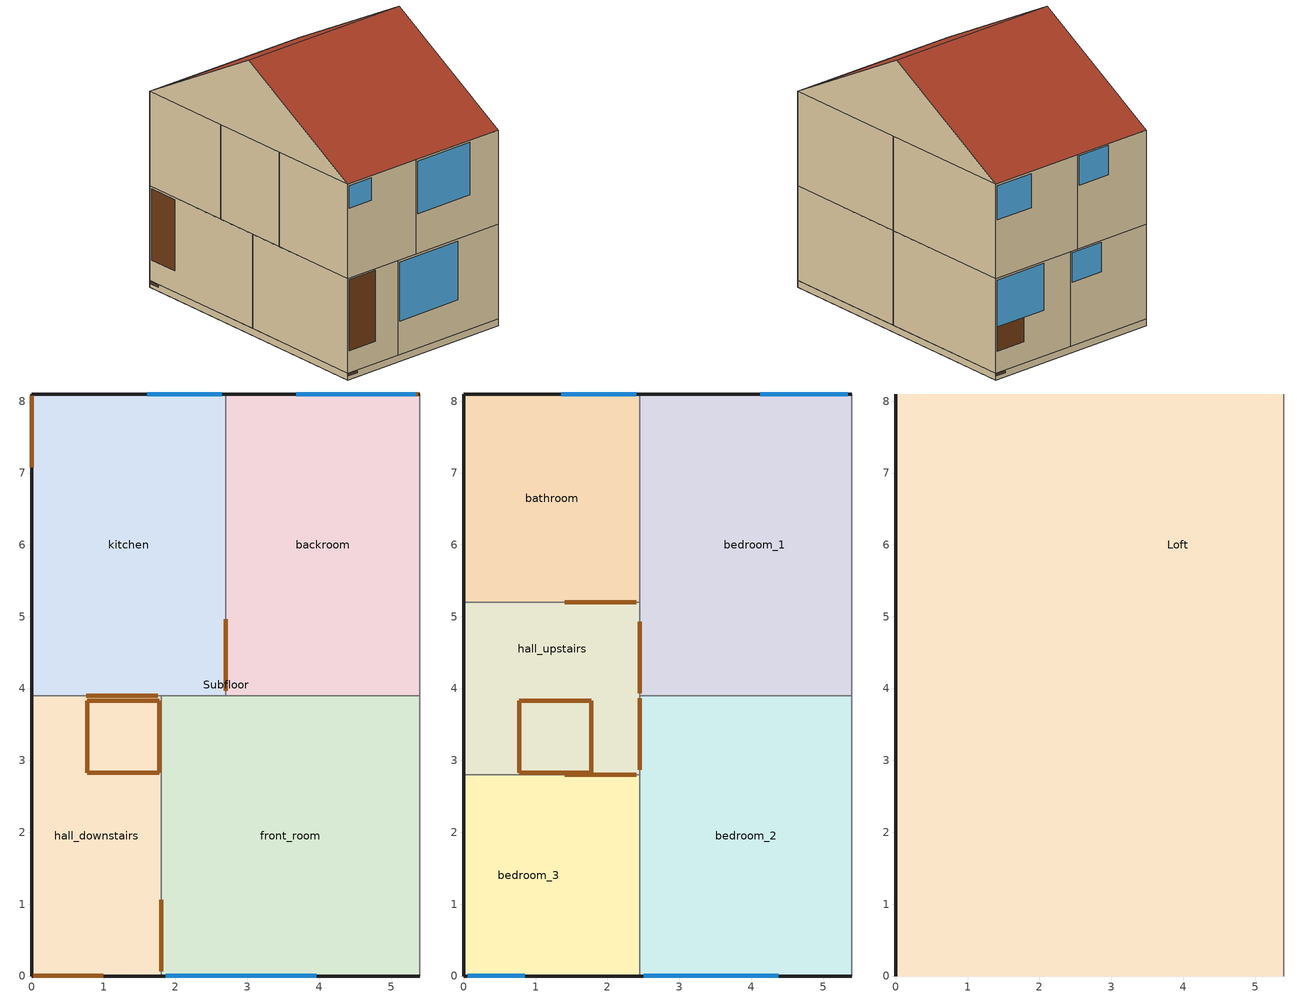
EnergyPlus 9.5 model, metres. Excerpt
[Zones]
hall_downstairs
 floor to Subfloor (GroundFloor-Construction): 1.8,3.9 1.8,0 0,0 0,3.9 z0.6
 wall outside (Wall-Construction): 0,3.9 0,0 1.8,0 z0.6:3.4
 wall to front_room (InternalWall-Construction): 1.8,0 1.8,3.9 z0.6:3.4
 wall to kitchen (InternalWall-Construction): 1.8,3.9 0,3.9 z0.6:3.4
 door inside (PartitionDoor-Construction): 1.8,0.07 1.8,1.06 z1.12:3.33; 1.76,3.9 0.76,3.9 z1.14:3.36
 door inside (HoleConstruction-Construction): 1.77,2.83 1.77,3.83 0.77,3.83 0.77,2.83 z3.4
 door (ExternalDoor-Construction): 0.04,0 0.99,0 z1.25:3.36
front_room
 floor to Subfloor (GroundFloor-Construction): 5.4,3.9 5.4,0 1.8,0 1.8,3.9 z0.6
 wall outside (Wall-Construction): 1.8,0 5.4,0 z0.6:3.4
 wall adiabatic (Adiabatic Wall-Construction): 5.4,0 5.4,3.9 z0.6:3.4
 wall to kitchen (InternalWall-Construction): 2.7,3.9 1.8,3.9 z0.6:3.4
 wall to backroom (InternalWall-Construction): 5.4,3.9 2.7,3.9 z0.6:3.4
 window (Single Glazing): 1.86,0 3.96,0 z1.59:3.34
kitchen
 floor to Subfloor (GroundFloor-Construction): 2.7,8.1 2.7,3.9 0,3.9 0,8.1 z0.6
 wall outside (Wall-Construction): 2.7,8.1 0,8.1 0,3.9 z0.6:3.4
 wall to backroom (InternalWall-Construction): 2.7,3.9 2.7,8.1 z0.6:3.4
 window (Single Glazing): 2.65,8.1 1.61,8.1 z2.48:3.35
 door inside (PartitionDoor-Construction): 2.7,3.97 2.7,4.96 z1.12:3.33
 door (ExternalDoor-Construction): 0,8.03 0,7.08 z1.22:3.33
backroom
 floor to Subfloor (GroundFloor-Construction): 5.4,8.1 5.4,3.9 2.7,3.9 2.7,8.1 z0.6
 wall outside (Wall-Construction): 5.4,8.1 2.7,8.1 z0.6:3.4
 wall adiabatic (Adiabatic Wall-Construction): 5.4,3.9 5.4,8.1 z0.6:3.4
 window (Single Glazing): 5.34,8.1 3.68,8.1 z1.96:3.35
 door (ExternalDoor-Construction): 5.34,8.1 4.4,8.1 z1.24:3.35
Subfloor
 floor ground (SubFloor-Construction): 5.4,8.1 5.4,0 0,0 0,8.1 z0.4
 wall outside (Wall-Construction): 5.4,8.1 0,8.1 0,0 5.4,0 z0.4:0.6
 wall adiabatic (Adiabatic Wall-Construction): 5.4,0 5.4,8.1 z0.4:0.6
 door (AFN_AirBrickConstruction): 5.38,8.1 5.06,8.1 / 0.02,0 0.34,0 z0.52:0.58; 0,8.07 0,7.76 z0.51:0.57
bedroom_3
 floor to hall_downstairs (Floor-Construction): 1.8,2.8 1.8,0 0,0 0,2.8 z3.4
 floor to front_room (Floor-Construction): 2.45,2.8 2.45,0 1.8,0 1.8,2.8 z3.4
 wall outside (Wall-Construction): 0,2.8 0,0 2.45,0 z3.4:6.2
 wall to bedroom_2 (InternalWall-Construction): 2.45,0 2.45,2.8 z3.4:6.2
 wall to hall_upstairs (InternalWall-Construction): 2.45,2.8 0,2.8 z3.4:6.2
 window (Single Glazing): 0.05,0 0.85,0 z5.48:6.15
 door inside (PartitionDoor-Construction): 2.4,2.8 1.4,2.8 z3.94:6.15
bedroom_2
 floor to front_room (Floor-Construction): 5.4,3.9 5.4,0 2.45,0 2.45,3.9 z3.4
 wall outside (Wall-Construction): 2.45,0 5.4,0 z3.4:6.2
 wall adiabatic (Adiabatic Wall-Construction): 5.4,0 5.4,3.9 z3.4:6.2
 wall to hall_upstairs (InternalWall-Construction): 2.45,3.9 2.45,2.8 z3.4:6.2
 wall to bedroom_1 (InternalWall-Construction): 5.4,3.9 2.45,3.9 z3.4:6.2
 window (Single Glazing): 2.51,0 4.38,0 z4.58:6.14
 door inside (PartitionDoor-Construction): 2.45,3.86 2.45,2.87 z3.95:6.16
hall_upstairs
 floor to hall_downstairs (Floor-Construction): 1.8,3.9 1.8,2.8 0,2.8 0,3.9 z3.4
 floor to kitchen (Floor-Construction): 2.45,5.2 2.45,3.9 1.8,3.9 0,3.9 0,5.2 z3.4
 floor to front_room (Floor-Construction): 2.45,3.9 2.45,2.8 1.8,2.8 1.8,3.9 z3.4
 wall outside (Wall-Construction): 0,5.2 0,2.8 z3.4:6.2
 wall to bedroom_1 (InternalWall-Construction): 2.45,3.9 2.45,5.2 z3.4:6.2
 wall to bathroom (InternalWall-Construction): 2.45,5.2 0,5.2 z3.4:6.2
 door inside (PartitionDoor-Construction): 2.45,3.94 2.45,4.93 z3.95:6.16; 2.4,5.2 1.4,5.2 z3.94:6.15
bathroom
 floor to kitchen (Floor-Construction): 2.45,8.1 2.45,5.2 0,5.2 0,8.1 z3.4
 wall outside (Wall-Construction): 2.45,8.1 0,8.1 0,5.2 z3.4:6.2
 wall to bedroom_1 (InternalWall-Construction): 2.45,5.2 2.45,8.1 z3.4:6.2
 window (Single Glazing): 2.4,8.1 1.36,8.1 z5.28:6.15
bedroom_1
 floor to kitchen (Floor-Construction): 2.7,8.1 2.7,3.9 2.45,3.9 2.45,8.1 z3.4
 floor to backroom (Floor-Construction): 5.4,8.1 5.4,3.9 2.7,3.9 2.7,8.1 z3.4
 wall outside (Wall-Construction): 5.4,8.1 2.45,8.1 z3.4:6.2
 wall adiabatic (Adiabatic Wall-Construction): 5.4,3.9 5.4,8.1 z3.4:6.2
 window (Single Glazing): 5.34,8.1 4.13,8.1 z5.13:6.14
Loft
 floor to bedroom_3 (Last floor-Construction): 2.45,2.8 2.45,0 0,0 0,2.8 z6.2
 floor to bedroom_2 (Last floor-Construction): 5.4,3.9 5.4,0 2.45,0 2.45,3.9 z6.2
 floor to hall_upstairs (Last floor-Construction): 2.45,5.2 2.45,2.8 0,2.8 0,5.2 z6.2
 floor to bathroom (Last floor-Construction): 2.45,8.1 2.45,5.2 0,5.2 0,8.1 z6.2
 floor to bedroom_1 (Last floor-Construction): 5.4,8.1 5.4,3.9 2.45,3.9 2.45,8.1 z6.2
 wall outside (Wall-Construction): 0,8.1,6.2 0,0,6.2 0,4.05,8.5
 wall adiabatic (Adiabatic Wall-Construction): 5.4,0,6.2 5.4,8.1,6.2 5.4,4.05,8.5
 roof outside (Roof-Construction): 0,4.05,8.5 0,0,6.2 5.4,0,6.2 5.4,4.05,8.5; 5.4,4.05,8.5 5.4,8.1,6.2 0,8.1,6.2 0,4.05,8.5
[Building]
Mid terraced solid walls - thermostat experiment: North Axis=30; Terrain=Suburbs; Loads Convergence Tolerance Value=0.04; Temperature Convergence Tolerance Value=0.4; Solar Distribution=FullExterior; Maximum Number of Warmup Days=25; Minimum Number of Warmup Days=6
[Site:Location]
DENVER_STAPLETON_CO_USA_WMO_724690: Latitude=39.77; Longitude=-104.87; Time Zone=-7; Elevation=1611
[SITE:GROUNDTEMPERATURE:BUILDINGSURFACE]
6.4, 5.9, 6.9, 8.9, 11, 13.5, 16.1, 16, 15.3, 13.5, 10.8, 7.6
[MATERIAL]
Name | Roughness | Thickness | Conductivity | Density | Specific Heat | Thermal Absorptance | Solar Absorptance | Visible Absorptance
beizaee_brick_outer_leaf-Wall-0.105; beizaee_brick_outer_leaf-Adiabatic Wall-0.105 | Rough | 0.105 | 0.84 | 800 | 1700 | 0.9 | 0.7 | 0.7
beizaee_brick_inner_leaf-Wall-0.105; beizaee_brick_inner_leaf-Adiabatic Wall-0.105; beizaee_brick_inner_leaf-InternalWall-0.105 | Rough | 0.105 | 0.62 | 800 | 1700 | 0.9 | 0.7 | 0.7
beizaee_plaster_dense-Wall-0.013; beizaee_plaster_dense-Adiabatic Wall-0.013; beizaee_plaster_dense-InternalWall-0.013 | Smooth | 0.013 | 0.5 | 1000 | 1300 | 0.9 | 0.7 | 0.7
Adiabatic_insulation-Adiabatic Wall-1.0 | Rough | 1 | 0.01 | 10 | 100 | 0.9 | 0.7 | 0.7
beizaee_clay_tile-Roof-0.025 | MediumSmooth | 0.025 | 1 | 800 | 2000 | 0.9 | 0.7 | 0.7
beizaee_roofing_felt-Roof-0.005 | Rough | 0.005 | 0.19 | 837 | 960 | 0.9 | 0.7 | 0.7
beizaee_timber_flooring-GroundFloor-0.02; beizaee_timber_flooring-Floor-0.02 | MediumSmooth | 0.02 | 0.14 | 1200 | 650 | 0.9 | 0.7 | 0.7
beizaee_carpet-GroundFloor-0.005; beizaee_carpet-Floor-0.005 | Rough | 0.005 | 0.06 | 1300 | 200 | 0.95 | 0.7 | 0.7
beizaee_plasterboard-Floor-0.013; beizaee_plasterboard-Last floor-0.013 | Smooth | 0.013 | 0.25 | 896 | 2800 | 0.9 | 0.7 | 0.7
Painted_plaster_CODE-ExternalDoor-0.04 | MediumSmooth | 0.04 | 0.58 | 800 | 1090 | 0.96 | 0.92 | 0.92
Painted_plaster_CODE-ExternalDoor-0.02 | MediumSmooth | 0.02 | 0.58 | 800 | 1090 | 0.96 | 0.92 | 0.92
Door_WoodSolid_35mm-PartitionDoor-0.035 | Rough | 0.035 | 0.19 | 700 | 2390 | 0.9 | 0.5 | 0.5
Wood_plastic_CODE-Furniture-0.0254 | Smooth | 0.0254 | 0.5 | 800 | 1400 | 0.95 | 0.78 | 0.78
Alluvial_clay_CODE-SubFloor-0.1 | Rough | 0.1 | 1.21 | 1960 | 840 | 0.9 | 0.7 | 0.7
[MATERIAL:NOMASS] Thermal Absorptance=0.9; Solar Absorptance=0.7; Visible Absorptance=0.7
Name | Roughness | Thermal Resistance
AIR-GAP-Wall-0.07; AIR-GAP-Adiabatic Wall-0.07; AIR-GAP-Roof-0.02; AIR-GAP-Floor-0.1 | Smooth | 0.15
AFN_AirBrickPanel | Rough | 0.1
[MATERIAL:INFRAREDTRANSPARENT]
IRTMaterial
[WINDOWMATERIAL:GLAZING]
beizaee_glazing: Optical Data Type=SpectralAverage; Thickness=0.003; Solar Transmittance at Normal Incidence=0.837; Front Side Solar Reflectance at Normal Incidence=0.075; Back Side Solar Reflectance at Normal Incidence=0.075; Visible Transmittance at Normal Incidence=0.898; Front Side Visible Reflectance at Normal Incidence=0.081; Back Side Visible Reflectance at Normal Incidence=0.081; Infrared Transmittance at Normal Incidence=0; Front Side Infrared Hemispherical Emissivity=0.84; Back Side Infrared Hemispherical Emissivity=0.84; Conductivity=0.9; Dirt Correction Factor for Solar and Visible Transmittance=1; Solar Diffusing=No; Youngs modulus=72000000000; Poissons ratio=0.22
[CONSTRUCTION]
Wall-Construction: beizaee_brick_outer_leaf-Wall-0.105, AIR-GAP-Wall-0.07, beizaee_brick_inner_leaf-Wall-0.105, beizaee_plaster_dense-Wall-0.013
Adiabatic Wall-Construction: beizaee_brick_outer_leaf-Adiabatic Wall-0.105, AIR-GAP-Adiabatic Wall-0.07, beizaee_brick_inner_leaf-Adiabatic Wall-0.105, beizaee_plaster_dense-Adiabatic Wall-0.013, Adiabatic_insulation-Adiabatic Wall-1.0
Roof-Construction: beizaee_clay_tile-Roof-0.025, AIR-GAP-Roof-0.02, beizaee_roofing_felt-Roof-0.005
GroundFloor-Construction: beizaee_timber_flooring-GroundFloor-0.02, beizaee_carpet-GroundFloor-0.005
Floor-Construction: beizaee_plasterboard-Floor-0.013, AIR-GAP-Floor-0.1, beizaee_timber_flooring-Floor-0.02, beizaee_carpet-Floor-0.005
InternalWall-Construction: beizaee_plaster_dense-InternalWall-0.013, beizaee_brick_inner_leaf-InternalWall-0.105, beizaee_plaster_dense-InternalWall-0.013
HoleConstruction-Construction: IRTMaterial
ExternalDoor-Construction: Painted_plaster_CODE-ExternalDoor-0.02, Painted_plaster_CODE-ExternalDoor-0.04, Painted_plaster_CODE-ExternalDoor-0.02
PartitionDoor-Construction: Door_WoodSolid_35mm-PartitionDoor-0.035
Furniture-Construction: Wood_plastic_CODE-Furniture-0.0254
Last floor-Construction: beizaee_plasterboard-Last floor-0.013
SubFloor-Construction: Alluvial_clay_CODE-SubFloor-0.1
Single Glazing: beizaee_glazing
AFN_AirBrickConstruction: AFN_AirBrickPanel
[ZONE] Type=1; Multiplier=1; Ceiling Height=autocalculate; Volume=autocalculate; Floor Area=autocalculate; Part of Total Floor Area=Yes
hall_downstairs; front_room; kitchen; backroom; bedroom_3; bedroom_2; hall_upstairs; bathroom; bedroom_1; Subfloor; Loft
[INTERNALMASS] Construction=Furniture-Construction
Name | Zone or ZoneList | Surface Area
IntMass-Furniture-hall_downstairs | hall_downstairs | 148.06
IntMass-Furniture-front_room | front_room | 296.119
IntMass-Furniture-kitchen | kitchen | 239.173
IntMass-Furniture-backroom | backroom | 239.173
IntMass-Furniture-bedroom_3 | bedroom_3 | 14.4685
IntMass-Furniture-bedroom_2 | bedroom_2 | 24.2653
IntMass-Furniture-hall_upstairs | hall_upstairs | 124.016
IntMass-Furniture-bathroom | bathroom | 14.9852
IntMass-Furniture-bedroom_1 | bedroom_1 | 26.1319
[PEOPLE] Number of People Calculation Method=People; Number of People=4; People per Zone Floor Area=4; Zone Floor Area per Person=4; Fraction Radiant=0.3; Sensible Heat Fraction=autocalculate; Carbon Dioxide Generation Rate=3.82e-08; Enable ASHRAE 55 Comfort Warnings=No; Mean Radiant Temperature Calculation Type=ZoneAveraged; Clothing Insulation Calculation Method=ClothingInsulationSchedule
Name | Zone or ZoneList | Number of People Schedule | Activity Level Schedule
hall_downstairs-People | hall_downstairs | Occupancy-Schedule-hall_downstairs | Activity-Schedule-hall_downstairs
front_room-People | front_room | Occupancy-Schedule-front_room | Activity-Schedule-front_room
kitchen-People | kitchen | Occupancy-Schedule-kitchen | Activity-Schedule-kitchen
backroom-People | backroom | Occupancy-Schedule-backroom | Activity-Schedule-backroom
bedroom_3-People | bedroom_3 | Occupancy-Schedule-bedroom_3 | Activity-Schedule-bedroom_3
bedroom_2-People | bedroom_2 | Occupancy-Schedule-bedroom_2 | Activity-Schedule-bedroom_2
hall_upstairs-People | hall_upstairs | Occupancy-Schedule-hall_upstairs | Activity-Schedule-hall_upstairs
bathroom-People | bathroom | Occupancy-Schedule-bathroom | Activity-Schedule-bathroom
bedroom_1-People | bedroom_1 | Occupancy-Schedule-bedroom_1 | Activity-Schedule-bedroom_1
[LIGHTS] Schedule=Lighting-Schedule; Design Level Calculation Method=Watts/area; Lighting Level=0; Watts per Zone Floor Area=0; Watts per Person=0; Return Air Fraction=0; Fraction Radiant=0; Fraction Visible=0; Fraction Replaceable=1; EndUse Subcategory=General; Return Air Fraction Calculated from Plenum Temperature=No; Return Air Fraction Function of Plenum Temperature Coefficient 1=0; Return Air Fraction Function of Plenum Temperature Coefficient 2=0
Name | Zone or ZoneList
hall_downstairs-Lights | hall_downstairs
front_room-Lights | front_room
kitchen-Lights | kitchen
backroom-Lights | backroom
bedroom_3-Lights | bedroom_3
bedroom_2-Lights | bedroom_2
hall_upstairs-Lights | hall_upstairs
bathroom-Lights | bathroom
bedroom_1-Lights | bedroom_1
[ELECTRICEQUIPMENT] Schedule=Equipment-Schedule; Design Level Calculation Method=EquipmentLevel; Design Level=0; Watts per Zone Floor Area=0; Watts per Person=0; Fraction Latent=0; Fraction Radiant=0; Fraction Lost=0; EndUse Subcategory=General
Name | Zone or ZoneList
hall_downstairs-Equipment | hall_downstairs
front_room-Equipment | front_room
kitchen-Equipment | kitchen
backroom-Equipment | backroom
bedroom_3-Equipment | bedroom_3
bedroom_2-Equipment | bedroom_2
hall_upstairs-Equipment | hall_upstairs
bathroom-Equipment | bathroom
bedroom_1-Equipment | bedroom_1
[ZONEVENTILATION:DESIGNFLOWRATE] Schedule=Always-Schedule; Design Flow Rate Calculation Method=AirChanges/Hour; Air Changes per Hour=0; Ventilation Type=Natural; Fan Pressure Rise=0; Fan Total Efficiency=1; Constant Term Coefficient=1; Temperature Term Coefficient=0; Velocity Term Coefficient=0; Velocity Squared Term Coefficient=0; Minimum Indoor Temperature=-100; Maximum Indoor Temperature=100; Delta Temperature=-100; Minimum Outdoor Temperature=-100; Maximum Outdoor Temperature=100; Maximum Wind Speed=40
Name | Zone or ZoneList
hall_downstairs-Ventilation | hall_downstairs
front_room-Ventilation | front_room
kitchen-Ventilation | kitchen
backroom-Ventilation | backroom
bedroom_3-Ventilation | bedroom_3
bedroom_2-Ventilation | bedroom_2
hall_upstairs-Ventilation | hall_upstairs
bathroom-Ventilation | bathroom
bedroom_1-Ventilation | bedroom_1
[ZONECONTROL:THERMOSTAT] Control Type Schedule=AlwaysOnSchedule; Temperature Difference Between Cutout And Setpoint=0
Name | Zone or ZoneList | Control 1
hall_downstairs_Thermostat | hall_downstairs | hall_downstairs_Coheat_Setpoint
front_room_Thermostat | front_room | front_room_Coheat_Setpoint
kitchen_Thermostat | kitchen | kitchen_Coheat_Setpoint
backroom_Thermostat | backroom | backroom_Coheat_Setpoint
bedroom_3_Thermostat | bedroom_3 | bedroom_3_Coheat_Setpoint
bedroom_2_Thermostat | bedroom_2 | bedroom_2_Coheat_Setpoint
hall_upstairs_Thermostat | hall_upstairs | hall_upstairs_Coheat_Setpoint
bathroom_Thermostat | bathroom | bathroom_Coheat_Setpoint
bedroom_1_Thermostat | bedroom_1 | bedroom_1_Coheat_Setpoint
[THERMOSTATSETPOINT:SINGLEHEATING]
Name | Setpoint Temperature Schedule
hall_downstairs_Coheat_Setpoint | hall_downstairs_coheat_temp_schedule
front_room_Coheat_Setpoint | front_room_coheat_temp_schedule
kitchen_Coheat_Setpoint | kitchen_coheat_temp_schedule
backroom_Coheat_Setpoint | backroom_coheat_temp_schedule
bedroom_3_Coheat_Setpoint | bedroom_3_coheat_temp_schedule
bedroom_2_Coheat_Setpoint | bedroom_2_coheat_temp_schedule
hall_upstairs_Coheat_Setpoint | hall_upstairs_coheat_temp_schedule
bathroom_Coheat_Setpoint | bathroom_coheat_temp_schedule
bedroom_1_Coheat_Setpoint | bedroom_1_coheat_temp_schedule
[ZONEHVAC:IDEALLOADSAIRSYSTEM] Availability Schedule=AlwaysOnSchedule; Maximum Heating Supply Air Temperature=50; Minimum Cooling Supply Air Temperature=13; Maximum Heating Supply Air Humidity Ratio=0.0156; Minimum Cooling Supply Air Humidity Ratio=0.0077; Heating Limit=NoLimit; Cooling Limit=NoLimit; Heating Availability Schedule=AlwaysOnSchedule; Cooling Availability Schedule=AlwaysOffSchedule; Dehumidification Control Type=ConstantSensibleHeatRatio; Cooling Sensible Heat Ratio=0.7; Humidification Control Type=None; Demand Controlled Ventilation Type=None; Outdoor Air Economizer Type=NoEconomizer; Heat Recovery Type=None; Sensible Heat Recovery Effectiveness=0.7; Latent Heat Recovery Effectiveness=0.65
hall_downstairs_IdealLoads; front_room_IdealLoads; kitchen_IdealLoads; backroom_IdealLoads; bedroom_3_IdealLoads; bedroom_2_IdealLoads; hall_upstairs_IdealLoads; bathroom_IdealLoads; bedroom_1_IdealLoads
[Zone equipment]
hall_downstairs: hall_downstairs_IdealLoads
front_room: front_room_IdealLoads
kitchen: kitchen_IdealLoads
backroom: backroom_IdealLoads
bedroom_3: bedroom_3_IdealLoads
bedroom_2: bedroom_2_IdealLoads
hall_upstairs: hall_upstairs_IdealLoads
bathroom: bathroom_IdealLoads
bedroom_1: bedroom_1_IdealLoads
[SCHEDULE:COMPACT]
Activity-Schedule-hall_downstairs; Activity-Schedule-front_room; Activity-Schedule-kitchen; Activity-Schedule-backroom; Activity-Schedule-hall_upstairs; Activity-Schedule-bathroom: Through: 12/31, For: AllDays, Until: 24:00, 120
Activity-Schedule-bedroom_3; Activity-Schedule-bedroom_2; Activity-Schedule-bedroom_1: Through: 12/31, For: AllDays, Until: 7:00, 80, Until: 22:00, 120, Until: 24:00, 80
Always-Schedule: Through: 12/31, For: AllDays, Until: 24:00, 1
Lighting-Schedule: Through: 4/15, For: Alldays, Until: 2:00, 0.4, Until: 8:00, 0, Until:10:00, 0.3, Until:14:30, 0, Until:22:00, 0.8, Until:24:00, 0.5, Through: 10/15, For: Alldays, Until: 2:00, 0.4, Until:19:00, 0, Until:22:00, 0.8, Until:24:00, 0.5, Through: 12/31, For: Alldays, Until: 2:00, 0.4, Until: 8:00, 0, Until:10:00, 0.3, Until:14:30, 0, Until:22:00, 0.8, Until:24:00, 0.5
Equipment-Schedule: Through: 1/31, For: Alldays, Until: 24:00, 0.38, Through: 2/28, For: Alldays, Until: 24:00, 0.2, Through: 11/30, For: Alldays, Until: 24:00, 0.1, Through: 12/31, For: Alldays, Until: 24:00, 0.2
hall_downstairs_coheat_temp_schedule: Through: 12/31, For: AllDays, Until: 24:00, 24
front_room_coheat_temp_schedule: Through: 12/31, For: AllDays, Until: 24:00, 24.32
kitchen_coheat_temp_schedule: Through: 12/31, For: AllDays, Until: 24:00, 25.15
backroom_coheat_temp_schedule: Through: 12/31, For: AllDays, Until: 24:00, 24.64
bedroom_3_coheat_temp_schedule: Through: 12/31, For: AllDays, Until: 24:00, 24.83
bedroom_2_coheat_temp_schedule; hall_upstairs_coheat_temp_schedule: Through: 12/31, For: AllDays, Until: 24:00, 24.67
bathroom_coheat_temp_schedule: Through: 12/31, For: AllDays, Until: 24:00, 23.53
bedroom_1_coheat_temp_schedule: Through: 12/31, For: AllDays, Until: 24:00, 24.62
[SCHEDULE:CONSTANT]
Name | Hourly Value
AlwaysOnSchedule | 1
AlwaysOffSchedule | 0
[SCHEDULE:FILE] Column Number=1; Rows to Skip at Top=1; Number of Hours of Data=8760; Column Separator=Comma; Interpolate to Timestep=No; Minutes per Item=10
Name | File
Occupancy-Schedule-hall_downstairs | /workspaces/CUBES/beizaee_validation/new_approach/input_data/occupancy_hall_downstairs.sch
Occupancy-Schedule-front_room | /workspaces/CUBES/beizaee_validation/new_approach/input_data/occupancy_front_room.sch
Occupancy-Schedule-kitchen | /workspaces/CUBES/beizaee_validation/new_approach/input_data/occupancy_kitchen.sch
Occupancy-Schedule-backroom | /workspaces/CUBES/beizaee_validation/new_approach/input_data/occupancy_backroom.sch
Occupancy-Schedule-bedroom_3 | /workspaces/CUBES/beizaee_validation/new_approach/input_data/occupancy_bedroom_3.sch
Occupancy-Schedule-bedroom_2 | /workspaces/CUBES/beizaee_validation/new_approach/input_data/occupancy_bedroom_2.sch
Occupancy-Schedule-hall_upstairs | /workspaces/CUBES/beizaee_validation/new_approach/input_data/occupancy_hall_upstairs.sch
Occupancy-Schedule-bathroom | /workspaces/CUBES/beizaee_validation/new_approach/input_data/occupancy_bathroom.sch
Occupancy-Schedule-bedroom_1 | /workspaces/CUBES/beizaee_validation/new_approach/input_data/occupancy_bedroom_1.sch
[AIRFLOWNETWORK:SIMULATIONCONTROL]
AFN_SimulationControl: AirflowNetwork Control=MultizoneWithoutDistribution; Wind Pressure Coefficient Type=Input; Height Selection for Local Wind Pressure Calculation=ExternalNode; Building Type=LowRise; Maximum Number of Iterations=500; Initialization Type=ZeroNodePressures; Relative Airflow Convergence Tolerance=1e-05; Absolute Airflow Convergence Tolerance=1e-06; Convergence Acceleration Limit=-0.5; Azimuth Angle of Long Axis of Building=0; Ratio of Building Width Along Short Axis to Width Along Long Axis=1; Height Dependence of External Node Temperature=No; Solver=SkylineLU; Allow Unsupported Zone Equipment=No
[AIRFLOWNETWORK:MULTIZONE:ZONE] Ventilation Control Mode=Constant; Minimum Venting Open Factor=1; Indoor and Outdoor Temperature Difference Lower Limit For Maximum Venting Open Factor=0; Indoor and Outdoor Temperature Difference Upper Limit for Minimum Venting Open Factor=100; Indoor and Outdoor Enthalpy Difference Lower Limit For Maximum Venting Open Factor=0; Indoor and Outdoor Enthalpy Difference Upper Limit for Minimum Venting Open Factor=100000; Venting Availability Schedule=AlwaysOnSchedule; Single Sided Wind Pressure Coefficient Algorithm=Standard; Facade Width=0
hall_downstairs; front_room; kitchen; backroom; bedroom_3; bedroom_2; hall_upstairs; bathroom; bedroom_1; Subfloor; Loft
[AIRFLOWNETWORK:MULTIZONE:SURFACE] WindowDoor Opening Factor or Crack Factor=1; Minimum Venting Open Factor=0; Indoor and Outdoor Temperature Difference Lower Limit For Maximum Venting Open Factor=0; Indoor and Outdoor Temperature Difference Upper Limit for Minimum Venting Open Factor=100; Indoor and Outdoor Enthalpy Difference Lower Limit For Maximum Venting Open Factor=0; Indoor and Outdoor Enthalpy Difference Upper Limit for Minimum Venting Open Factor=300000; Venting Availability Schedule=AlwaysOnSchedule; Equivalent Rectangle Method=PolygonHeight; Equivalent Rectangle Aspect Ratio=1
Name | Leakage Component | Ventilation Control Mode
Block hall_downstairs Storey 0 Wall 0003 | Block hall_downstairs Storey 0 Wall 0003_Surface_Crack | ZoneLevel
Block hall_downstairs Storey 0 Wall 0004 | Block hall_downstairs Storey 0 Wall 0004_Surface_Crack | ZoneLevel
Block front_room Storey 0 Wall 0004 | Block front_room Storey 0 Wall 0004_Surface_Crack | ZoneLevel
Block kitchen Storey 0 Wall 0002 | Block kitchen Storey 0 Wall 0002_Surface_Crack | ZoneLevel
Block kitchen Storey 0 Wall 0003 | Block kitchen Storey 0 Wall 0003_Surface_Crack | ZoneLevel
Block backroom Storey 0 Wall 0002 | Block backroom Storey 0 Wall 0002_Surface_Crack | ZoneLevel
Block bedroom_3 Storey 0 Wall 0003 | Block bedroom_3 Storey 0 Wall 0003_Surface_Crack | ZoneLevel
Block bedroom_3 Storey 0 Wall 0004 | Block bedroom_3 Storey 0 Wall 0004_Surface_Crack | ZoneLevel
Block bedroom_2 Storey 0 Wall 0004 | Block bedroom_2 Storey 0 Wall 0004_Surface_Crack | ZoneLevel
Block hall_upstairs Storey 0 Wall 0003 | Block hall_upstairs Storey 0 Wall 0003_Surface_Crack | ZoneLevel
Block bathroom Storey 0 Wall 0002 | Block bathroom Storey 0 Wall 0002_Surface_Crack | ZoneLevel
Block bathroom Storey 0 Wall 0003 | Block bathroom Storey 0 Wall 0003_Surface_Crack | ZoneLevel
Block bedroom_1 Storey 0 Wall 0002 | Block bedroom_1 Storey 0 Wall 0002_Surface_Crack | ZoneLevel
Block Subfloor Storey 0 Wall 0002 | Block Subfloor Storey 0 Wall 0002_Surface_Crack | ZoneLevel
Block Subfloor Storey 0 Wall 0003 | Block Subfloor Storey 0 Wall 0003_Surface_Crack | ZoneLevel
Block Subfloor Storey 0 Wall 0004 | Block Subfloor Storey 0 Wall 0004_Surface_Crack | ZoneLevel
roof surface 1 | roof surface 1_Surface_Crack | ZoneLevel
roof surface 2 | roof surface 2_Surface_Crack | ZoneLevel
loft side wall 1 | loft side wall 1_Surface_Crack | ZoneLevel
Block hall_downstairs Storey 0 Wall 0001_1 | Block hall_downstairs Storey 0 Wall 0001_1_Surface_Crack | ZoneLevel
Block front_room Storey 0 Wall 0003_1 | Block front_room Storey 0 Wall 0003_1_Surface_Crack | ZoneLevel
Block hall_downstairs Storey 0 Wall 0002_1 | Block hall_downstairs Storey 0 Wall 0002_1_Surface_Crack | ZoneLevel
Block kitchen Storey 0 Wall 0004_1 | Block kitchen Storey 0 Wall 0004_1_Surface_Crack | ZoneLevel
Block kitchen Storey 0 Wall 0004_2 | Block kitchen Storey 0 Wall 0004_2_Surface_Crack | ZoneLevel
Block hall_downstairs Storey 0 Floor 0001_1 | Block hall_downstairs Storey 0 Floor 0001_1_Surface_Crack | ZoneLevel
storey 2 Subfloor ceiling_1 | storey 2 Subfloor ceiling_1_Surface_Crack | ZoneLevel
storey 2 Subfloor ceiling_2 | storey 2 Subfloor ceiling_2_Surface_Crack | ZoneLevel
storey 2 Subfloor ceiling_3 | storey 2 Subfloor ceiling_3_Surface_Crack | ZoneLevel
storey 2 Subfloor ceiling_4 | storey 2 Subfloor ceiling_4_Surface_Crack | ZoneLevel
Block hall_downstairs Storey 0 Roof 0001_1 | Block hall_downstairs Storey 0 Roof 0001_1_Surface_Crack | ZoneLevel
Block hall_downstairs Storey 0 Roof 0001_2 | Block hall_downstairs Storey 0 Roof 0001_2_Surface_Crack | ZoneLevel
Block bedroom_3 Storey 0 Floor 0001_1 | Block bedroom_3 Storey 0 Floor 0001_1_Surface_Crack | ZoneLevel
Block bedroom_3 Storey 0 Floor 0001_2 | Block bedroom_3 Storey 0 Floor 0001_2_Surface_Crack | ZoneLevel
Block hall_upstairs Storey 0 Floor 0001_1 | Block hall_upstairs Storey 0 Floor 0001_1_Surface_Crack | ZoneLevel
Block hall_upstairs Storey 0 Floor 0001_2 | Block hall_upstairs Storey 0 Floor 0001_2_Surface_Crack | ZoneLevel
Block hall_upstairs Storey 0 Floor 0001_3 | Block hall_upstairs Storey 0 Floor 0001_3_Surface_Crack | ZoneLevel
Block front_room Storey 0 Wall 0002_1 | Block front_room Storey 0 Wall 0002_1_Surface_Crack | ZoneLevel
Block front_room Storey 0 Wall 0002_2 | Block front_room Storey 0 Wall 0002_2_Surface_Crack | ZoneLevel
Block backroom Storey 0 Wall 0004_1 | Block backroom Storey 0 Wall 0004_1_Surface_Crack | ZoneLevel
Block front_room Storey 0 Floor 0001_1 | Block front_room Storey 0 Floor 0001_1_Surface_Crack | ZoneLevel
Block front_room Storey 0 Roof 0001_1 | Block front_room Storey 0 Roof 0001_1_Surface_Crack | ZoneLevel
Block front_room Storey 0 Roof 0001_2 | Block front_room Storey 0 Roof 0001_2_Surface_Crack | ZoneLevel
Block front_room Storey 0 Roof 0001_3 | Block front_room Storey 0 Roof 0001_3_Surface_Crack | ZoneLevel
Block bedroom_2 Storey 0 Floor 0001_1 | Block bedroom_2 Storey 0 Floor 0001_1_Surface_Crack | ZoneLevel
Block kitchen Storey 0 Wall 0001_1 | Block kitchen Storey 0 Wall 0001_1_Surface_Crack | ZoneLevel
Block backroom Storey 0 Wall 0003_1 | Block backroom Storey 0 Wall 0003_1_Surface_Crack | ZoneLevel
Block kitchen Storey 0 Floor 0001_1 | Block kitchen Storey 0 Floor 0001_1_Surface_Crack | ZoneLevel
Block kitchen Storey 0 Roof 0001_1 | Block kitchen Storey 0 Roof 0001_1_Surface_Crack | ZoneLevel
Block kitchen Storey 0 Roof 0001_2 | Block kitchen Storey 0 Roof 0001_2_Surface_Crack | ZoneLevel
Block kitchen Storey 0 Roof 0001_3 | Block kitchen Storey 0 Roof 0001_3_Surface_Crack | ZoneLevel
Block bathroom Storey 0 Floor 0001_1 | Block bathroom Storey 0 Floor 0001_1_Surface_Crack | ZoneLevel
Block bedroom_1 Storey 0 Floor 0001_1 | Block bedroom_1 Storey 0 Floor 0001_1_Surface_Crack | ZoneLevel
Block bedroom_1 Storey 0 Floor 0001_2 | Block bedroom_1 Storey 0 Floor 0001_2_Surface_Crack | ZoneLevel
Block backroom Storey 0 Floor 0001_1 | Block backroom Storey 0 Floor 0001_1_Surface_Crack | ZoneLevel
Block backroom Storey 0 Roof 0001_1 | Block backroom Storey 0 Roof 0001_1_Surface_Crack | ZoneLevel
Block bedroom_3 Storey 0 Wall 0001_1 | Block bedroom_3 Storey 0 Wall 0001_1_Surface_Crack | ZoneLevel
Block bedroom_2 Storey 0 Wall 0003_1 | Block bedroom_2 Storey 0 Wall 0003_1_Surface_Crack | ZoneLevel
Block bedroom_2 Storey 0 Wall 0003_2 | Block bedroom_2 Storey 0 Wall 0003_2_Surface_Crack | ZoneLevel
Block bedroom_3 Storey 0 Wall 0002_1 | Block bedroom_3 Storey 0 Wall 0002_1_Surface_Crack | ZoneLevel
Block hall_upstairs Storey 0 Wall 0004_1 | Block hall_upstairs Storey 0 Wall 0004_1_Surface_Crack | ZoneLevel
storey 2 bedroom_3 ceiling_1 | storey 2 bedroom_3 ceiling_1_Surface_Crack | ZoneLevel
Block Loft_0 Storey 0 Floor 0001_1 | Block Loft_0 Storey 0 Floor 0001_1_Surface_Crack | ZoneLevel
Block bedroom_2 Storey 0 Wall 0002_1 | Block bedroom_2 Storey 0 Wall 0002_1_Surface_Crack | ZoneLevel
Block bedroom_1 Storey 0 Wall 0004_1 | Block bedroom_1 Storey 0 Wall 0004_1_Surface_Crack | ZoneLevel
Block hall_upstairs Storey 0 Wall 0001_1 | Block hall_upstairs Storey 0 Wall 0001_1_Surface_Crack | ZoneLevel
Block hall_upstairs Storey 0 Wall 0001_2 | Block hall_upstairs Storey 0 Wall 0001_2_Surface_Crack | ZoneLevel
storey 2 bedroom_2 ceiling_1 | storey 2 bedroom_2 ceiling_1_Surface_Crack | ZoneLevel
Block Loft_1 Storey 0 Floor 0001_1 | Block Loft_1 Storey 0 Floor 0001_1_Surface_Crack | ZoneLevel
Block bedroom_1 Storey 0 Wall 0003_1 | Block bedroom_1 Storey 0 Wall 0003_1_Surface_Crack | ZoneLevel
Block bedroom_1 Storey 0 Wall 0003_2 | Block bedroom_1 Storey 0 Wall 0003_2_Surface_Crack | ZoneLevel
Block hall_upstairs Storey 0 Wall 0002_1 | Block hall_upstairs Storey 0 Wall 0002_1_Surface_Crack | ZoneLevel
Block bathroom Storey 0 Wall 0004_1 | Block bathroom Storey 0 Wall 0004_1_Surface_Crack | ZoneLevel
storey 2 hall_upstairs ceiling_1 | storey 2 hall_upstairs ceiling_1_Surface_Crack | ZoneLevel
Block Loft_2 Storey 0 Floor 0001_1 | Block Loft_2 Storey 0 Floor 0001_1_Surface_Crack | ZoneLevel
Block bathroom Storey 0 Wall 0001_1 | Block bathroom Storey 0 Wall 0001_1_Surface_Crack | ZoneLevel
storey 2 bathroom ceiling_1 | storey 2 bathroom ceiling_1_Surface_Crack | ZoneLevel
Block Loft_3 Storey 0 Floor 0001_1 | Block Loft_3 Storey 0 Floor 0001_1_Surface_Crack | ZoneLevel
storey 2 bedroom_1 ceiling_1 | storey 2 bedroom_1 ceiling_1_Surface_Crack | ZoneLevel
Block Loft_4 Storey 0 Floor 0001_1 | Block Loft_4 Storey 0 Floor 0001_1_Surface_Crack | ZoneLevel
Block front_room Storey 0 Wall 0004_window | Block front_room Storey 0 Wall 0004_window_Opening | Constant
Block backroom Storey 0 Wall 0002_window | Block backroom Storey 0 Wall 0002_window_Opening | Constant
Block kitchen Storey 0 Wall 0002_window | Block kitchen Storey 0 Wall 0002_window_Opening | Constant
Block bedroom_3 Storey 0 Wall 0004_window | Block bedroom_3 Storey 0 Wall 0004_window_Opening | Constant
Block bedroom_1 Storey 0 Wall 0002_window | Block bedroom_1 Storey 0 Wall 0002_window_Opening | Constant
Block bedroom_2 Storey 0 Wall 0004_window | Block bedroom_2 Storey 0 Wall 0004_window_Opening | Constant
Block bathroom Storey 0 Wall 0002_window | Block bathroom Storey 0 Wall 0002_window_Opening | Constant
Block front_room Storey 0 Wall 0003_1_door | Block front_room Storey 0 Wall 0003_1_door_Opening | Constant
Block kitchen Storey 0 Wall 0004_1_door | Block kitchen Storey 0 Wall 0004_1_door_Opening | Constant
Block backroom Storey 0 Wall 0003_1_door | Block backroom Storey 0 Wall 0003_1_door_Opening | Constant
Block bedroom_3 Storey 0 Wall 0002_1_door | Block bedroom_3 Storey 0 Wall 0002_1_door_Opening | Constant
Block bedroom_1 Storey 0 Wall 0003_1_door | Block bedroom_1 Storey 0 Wall 0003_1_door_Opening | Constant
Block bathroom Storey 0 Wall 0004_1_door | Block bathroom Storey 0 Wall 0004_1_door_Opening | Constant
Block bedroom_2 Storey 0 Wall 0003_2_door | Block bedroom_2 Storey 0 Wall 0003_2_door_Opening | Constant
Block hall_downstairs Storey 0 Roof 0001_1_hole | Block hall_downstairs Storey 0 Roof 0001_1_hole_Opening | Constant
Block hall_downstairs Storey 0 Wall 0004_extdoor | Block hall_downstairs Storey 0 Wall 0004_extdoor_Opening | Constant
Block kitchen Storey 0 Wall 0003_extdoor | Block kitchen Storey 0 Wall 0003_extdoor_Opening | Constant
Block backroom Storey 0 Wall 0002_extdoor | Block backroom Storey 0 Wall 0002_extdoor_Opening | Constant
Block Subfloor Storey 0 Wall 0002_vent | Block Subfloor Storey 0 Wall 0002_vent_Opening | Constant
Block Subfloor Storey 0 Wall 0004_vent | Block Subfloor Storey 0 Wall 0004_vent_Opening | Constant
Block Subfloor Storey 0 Wall 0003_vent | Block Subfloor Storey 0 Wall 0003_vent_Opening | Constant
[AIRFLOWNETWORK:MULTIZONE:REFERENCECRACKCONDITIONS]
ReferenceCrackConditions: Reference Temperature=20; Reference Barometric Pressure=101325; Reference Humidity Ratio=0
[AIRFLOWNETWORK:MULTIZONE:SURFACE:CRACK] Reference Crack Conditions=ReferenceCrackConditions
Name | Air Mass Flow Coefficient at Reference Conditions | Air Mass Flow Exponent
Block hall_downstairs Storey 0 Wall 0003_Surface_Crack | 0.002184 | 0.7
Block hall_downstairs Storey 0 Wall 0004_Surface_Crack | 0.001008 | 0.7
Block front_room Storey 0 Wall 0004_Surface_Crack | 0.0002016 | 0.7
Block kitchen Storey 0 Wall 0002_Surface_Crack; Block backroom Storey 0 Wall 0002_Surface_Crack | 0.001512 | 0.7
Block kitchen Storey 0 Wall 0003_Surface_Crack | 0.002352 | 0.7
Block bedroom_3 Storey 0 Wall 0003_Surface_Crack | 0.0012544 | 0.7
Block bedroom_3 Storey 0 Wall 0004_Surface_Crack | 0.0010976 | 0.7
Block bedroom_2 Storey 0 Wall 0004_Surface_Crack; Block bedroom_1 Storey 0 Wall 0002_Surface_Crack | 0.000413 | 0.7
Block hall_upstairs Storey 0 Wall 0003_Surface_Crack | 0.005376 | 0.7
Block bathroom Storey 0 Wall 0002_Surface_Crack | 0.000686 | 0.7
Block bathroom Storey 0 Wall 0003_Surface_Crack | 0.000812 | 0.7
Block Subfloor Storey 0 Wall 0002_Surface_Crack; Block Subfloor Storey 0 Wall 0004_Surface_Crack | 0.000216 | 0.7
Block Subfloor Storey 0 Wall 0003_Surface_Crack | 0.000324 | 0.7
roof surface 1_Surface_Crack; roof surface 2_Surface_Crack | 0.00565889 | 0.7
loft side wall 1_Surface_Crack | 0.0027945 | 0.7
Block hall_downstairs Storey 0 Wall 0001_1_Surface_Crack; Block front_room Storey 0 Wall 0003_1_Surface_Crack | 0.0546 | 0.75
Block hall_downstairs Storey 0 Wall 0002_1_Surface_Crack; Block kitchen Storey 0 Wall 0004_1_Surface_Crack | 0.0252 | 0.75
Block kitchen Storey 0 Wall 0004_2_Surface_Crack; Block front_room Storey 0 Wall 0002_1_Surface_Crack | 0.0126 | 0.75
Block hall_downstairs Storey 0 Floor 0001_1_Surface_Crack; storey 2 Subfloor ceiling_2_Surface_Crack | 0.01404 | 0.7
storey 2 Subfloor ceiling_1_Surface_Crack; storey 2 Subfloor ceiling_4_Surface_Crack; Block kitchen Storey 0 Floor 0001_1_Surface_Crack; Block bedroom_1 Storey 0 Floor 0001_2_Surface_Crack; Block backroom Storey 0 Floor 0001_1_Surface_Crack; Block backroom Storey 0 Roof 0001_1_Surface_Crack | 0.02268 | 0.7
storey 2 Subfloor ceiling_3_Surface_Crack; Block front_room Storey 0 Floor 0001_1_Surface_Crack | 0.02808 | 0.7
Block hall_downstairs Storey 0 Roof 0001_1_Surface_Crack | 0.00396 | 0.7
Block hall_downstairs Storey 0 Roof 0001_2_Surface_Crack | 0.01008 | 0.7
Block bedroom_3 Storey 0 Floor 0001_1_Surface_Crack | 0.00504 | 0.7
Block bedroom_3 Storey 0 Floor 0001_2_Surface_Crack | 0.00182 | 0.7
Block hall_upstairs Storey 0 Floor 0001_1_Surface_Crack | 0.00198 | 0.7
Block hall_upstairs Storey 0 Floor 0001_2_Surface_Crack | 0.003185 | 0.7
Block hall_upstairs Storey 0 Floor 0001_3_Surface_Crack | 0.000715 | 0.7
Block front_room Storey 0 Wall 0002_2_Surface_Crack; Block backroom Storey 0 Wall 0004_1_Surface_Crack | 0.0378 | 0.75
Block front_room Storey 0 Roof 0001_1_Surface_Crack | 0.00143 | 0.7
Block front_room Storey 0 Roof 0001_2_Surface_Crack | 0.00364 | 0.7
Block front_room Storey 0 Roof 0001_3_Surface_Crack; Block bedroom_2 Storey 0 Floor 0001_1_Surface_Crack; storey 2 bedroom_2 ceiling_1_Surface_Crack | 0.02301 | 0.7
Block kitchen Storey 0 Wall 0001_1_Surface_Crack; Block backroom Storey 0 Wall 0003_1_Surface_Crack | 0.0588 | 0.75
Block kitchen Storey 0 Roof 0001_1_Surface_Crack | 0.01421 | 0.7
Block kitchen Storey 0 Roof 0001_2_Surface_Crack | 0.00637 | 0.7
Block kitchen Storey 0 Roof 0001_3_Surface_Crack; Block bedroom_1 Storey 0 Floor 0001_1_Surface_Crack | 0.0021 | 0.7
Block bathroom Storey 0 Floor 0001_1_Surface_Crack; storey 2 bathroom ceiling_1_Surface_Crack | 0.007105 | 0.7
Block bedroom_3 Storey 0 Wall 0001_1_Surface_Crack | 0.00392 | 0.75
Block bedroom_2 Storey 0 Wall 0003_1_Surface_Crack | 0.0098 | 0.75
Block bedroom_2 Storey 0 Wall 0003_2_Surface_Crack | 0.00385 | 0.75
Block bedroom_3 Storey 0 Wall 0002_1_Surface_Crack | 0.00343 | 0.75
Block hall_upstairs Storey 0 Wall 0004_1_Surface_Crack; Block hall_upstairs Storey 0 Wall 0002_1_Surface_Crack | 0.00686 | 0.75
storey 2 bedroom_3 ceiling_1_Surface_Crack | 0.00686 | 0.7
Block Loft_0 Storey 0 Floor 0001_1_Surface_Crack | 0.02058 | 0.7
Block bedroom_2 Storey 0 Wall 0002_1_Surface_Crack; Block bedroom_1 Storey 0 Wall 0004_1_Surface_Crack | 0.010325 | 0.75
Block hall_upstairs Storey 0 Wall 0001_1_Surface_Crack | 0.00308 | 0.75
Block hall_upstairs Storey 0 Wall 0001_2_Surface_Crack | 0.00364 | 0.75
Block Loft_1 Storey 0 Floor 0001_1_Surface_Crack | 0.034515 | 0.7
Block bedroom_1 Storey 0 Wall 0003_1_Surface_Crack | 0.00455 | 0.75
Block bedroom_1 Storey 0 Wall 0003_2_Surface_Crack | 0.01015 | 0.75
Block bathroom Storey 0 Wall 0004_1_Surface_Crack | 0.01715 | 0.75
storey 2 hall_upstairs ceiling_1_Surface_Crack | 0.04704 | 0.7
Block Loft_2 Storey 0 Floor 0001_1_Surface_Crack | 0.01764 | 0.7
Block bathroom Storey 0 Wall 0001_1_Surface_Crack | 0.0203 | 0.75
Block Loft_3 Storey 0 Floor 0001_1_Surface_Crack | 0.021315 | 0.7
storey 2 bedroom_1 ceiling_1_Surface_Crack | 0.02478 | 0.7
Block Loft_4 Storey 0 Floor 0001_1_Surface_Crack | 0.03717 | 0.7
[AIRFLOWNETWORK:MULTIZONE:COMPONENT:DETAILEDOPENING] Air Mass Flow Exponent When Opening is Closed=0.6; Type of Rectangular Large Vertical Opening LVO=NonPivoted; Extra Crack Length or Height of Pivoting Axis=0; Number of Sets of Opening Factor Data=2; Opening Factor 1=0; Discharge Coefficient for Opening Factor 1=0.001; Width Factor for Opening Factor 1=0; Height Factor for Opening Factor 1=0; Start Height Factor for Opening Factor 1=0; Opening Factor 2=1; Discharge Coefficient for Opening Factor 2=0.65; Width Factor for Opening Factor 2=1; Height Factor for Opening Factor 2=1; Start Height Factor for Opening Factor 2=0; Discharge Coefficient for Opening Factor 3=0; Width Factor for Opening Factor 3=0; Height Factor for Opening Factor 3=0; Start Height Factor for Opening Factor 3=0; Discharge Coefficient for Opening Factor 4=0; Width Factor for Opening Factor 4=0; Height Factor for Opening Factor 4=0; Start Height Factor for Opening Factor 4=0
Name | Air Mass Flow Coefficient When Opening is Closed
Block front_room Storey 0 Wall 0003_1_door_Opening; Block kitchen Storey 0 Wall 0004_1_door_Opening; Block backroom Storey 0 Wall 0003_1_door_Opening; Block bedroom_3 Storey 0 Wall 0002_1_door_Opening; Block bathroom Storey 0 Wall 0004_1_door_Opening; Block bedroom_2 Storey 0 Wall 0003_2_door_Opening | 0.128244
Block bedroom_1 Storey 0 Wall 0003_1_door_Opening | 0.128236
[AIRFLOWNETWORK:MULTIZONE:COMPONENT:SIMPLEOPENING] Minimum Density Difference for TwoWay Flow=0.0001; Discharge Coefficient=0.65
Name | Air Mass Flow Coefficient When Opening is Closed | Air Mass Flow Exponent When Opening is Closed
Block front_room Storey 0 Wall 0004_window_Opening | 0.00076842 | 0.6
Block backroom Storey 0 Wall 0002_window_Opening | 0.0060914 | 0.6
Block kitchen Storey 0 Wall 0002_window_Opening | 0.0038104 | 0.6
Block bedroom_3 Storey 0 Wall 0004_window_Opening | 0.00233936 | 0.6
Block bedroom_1 Storey 0 Wall 0002_window_Opening | 0.00111365 | 0.6
Block bedroom_2 Storey 0 Wall 0004_window_Opening | 0.0017159 | 0.6
Block bathroom Storey 0 Wall 0002_window_Opening | 0.0019052 | 0.6
Block hall_downstairs Storey 0 Wall 0004_extdoor_Opening; Block kitchen Storey 0 Wall 0003_extdoor_Opening; Block backroom Storey 0 Wall 0002_extdoor_Opening | 0.0110048 | 0.66
Block Subfloor Storey 0 Wall 0002_vent_Opening; Block Subfloor Storey 0 Wall 0004_vent_Opening; Block Subfloor Storey 0 Wall 0003_vent_Opening | 0.003794 | 0.66
[AIRFLOWNETWORK:MULTIZONE:COMPONENT:HORIZONTALOPENING]
Block hall_downstairs Storey 0 Roof 0001_1_hole_Opening: Air Mass Flow Coefficient When Opening is Closed=0.08; Air Mass Flow Exponent When Opening is Closed=0.6; Sloping Plane Angle=90; Discharge Coefficient=0.6
[AIRFLOWNETWORK:MULTIZONE:EXTERNALNODE] Symmetric Wind Pressure Coefficient Curve=No; Wind Angle Type=Absolute
Name | External Node Height | Wind Pressure Coefficient Curve
Block hall_downstairs Storey 0 Wall 0003 | 2 | Block hall_downstairs Storey 0 Wall 0003
Block hall_downstairs Storey 0 Wall 0004 | 2 | Block hall_downstairs Storey 0 Wall 0004
Block front_room Storey 0 Wall 0004 | 2 | Block front_room Storey 0 Wall 0004
Block kitchen Storey 0 Wall 0002 | 2 | Block kitchen Storey 0 Wall 0002
Block kitchen Storey 0 Wall 0003 | 2 | Block kitchen Storey 0 Wall 0003
Block backroom Storey 0 Wall 0002 | 2 | Block backroom Storey 0 Wall 0002
Block bedroom_3 Storey 0 Wall 0003 | 4.8 | Block bedroom_3 Storey 0 Wall 0003
Block bedroom_3 Storey 0 Wall 0004 | 4.8 | Block bedroom_3 Storey 0 Wall 0004
Block bedroom_2 Storey 0 Wall 0004 | 4.8 | Block bedroom_2 Storey 0 Wall 0004
Block hall_upstairs Storey 0 Wall 0003 | 4.8 | Block hall_upstairs Storey 0 Wall 0003
Block bathroom Storey 0 Wall 0002 | 4.8 | Block bathroom Storey 0 Wall 0002
Block bathroom Storey 0 Wall 0003 | 4.8 | Block bathroom Storey 0 Wall 0003
Block bedroom_1 Storey 0 Wall 0002 | 4.8 | Block bedroom_1 Storey 0 Wall 0002
Block Subfloor Storey 0 Wall 0002 | 0.5 | Block Subfloor Storey 0 Wall 0002
Block Subfloor Storey 0 Wall 0003 | 0.5 | Block Subfloor Storey 0 Wall 0003
Block Subfloor Storey 0 Wall 0004 | 0.5 | Block Subfloor Storey 0 Wall 0004
roof surface 1 | 7.35 | roof surface 1
roof surface 2 | 7.35 | roof surface 2
loft side wall 1 | 6.96667 | loft side wall 1
Block front_room Storey 0 Wall 0004_window | 2 | Block front_room Storey 0 Wall 0004_window
Block backroom Storey 0 Wall 0002_window | 2 | Block backroom Storey 0 Wall 0002_window
Block kitchen Storey 0 Wall 0002_window | 2 | Block kitchen Storey 0 Wall 0002_window
Block bedroom_3 Storey 0 Wall 0004_window | 4.8 | Block bedroom_3 Storey 0 Wall 0004_window
Block bedroom_1 Storey 0 Wall 0002_window | 4.8 | Block bedroom_1 Storey 0 Wall 0002_window
Block bedroom_2 Storey 0 Wall 0004_window | 4.8 | Block bedroom_2 Storey 0 Wall 0004_window
Block bathroom Storey 0 Wall 0002_window | 4.8 | Block bathroom Storey 0 Wall 0002_window
Block hall_downstairs Storey 0 Wall 0004_extdoor | 2 | Block hall_downstairs Storey 0 Wall 0004_extdoor
Block kitchen Storey 0 Wall 0003_extdoor | 2 | Block kitchen Storey 0 Wall 0003_extdoor
Block backroom Storey 0 Wall 0002_extdoor | 2 | Block backroom Storey 0 Wall 0002_extdoor
Block Subfloor Storey 0 Wall 0002_vent | 0.5 | Block Subfloor Storey 0 Wall 0002_vent
Block Subfloor Storey 0 Wall 0004_vent | 0.5 | Block Subfloor Storey 0 Wall 0004_vent
Block Subfloor Storey 0 Wall 0003_vent | 0.5 | Block Subfloor Storey 0 Wall 0003_vent
[AIRFLOWNETWORK:MULTIZONE:WINDPRESSURECOEFFICIENTARRAY]
NormalExposureCpArray: Wind Direction 1=0; Wind Direction 2=45; Wind Direction 3=90; Wind Direction 4=135; Wind Direction 5=180; Wind Direction 6=225; Wind Direction 7=270; Wind Direction 8=315
[AIRFLOWNETWORK:MULTIZONE:WINDPRESSURECOEFFICIENTVALUES] AirflowNetworkMultiZoneWindPressureCoefficientArray=NormalExposureCpArray; Wind Pressure Coefficient Value 1=0.4; Wind Pressure Coefficient Value 2=0.1; Wind Pressure Coefficient Value 3=-0.3; Wind Pressure Coefficient Value 4=-0.35; Wind Pressure Coefficient Value 5=-0.2; Wind Pressure Coefficient Value 6=-0.35; Wind Pressure Coefficient Value 7=-0.3; Wind Pressure Coefficient Value 8=-0.1
Block hall_downstairs Storey 0 Wall 0003; Block hall_downstairs Storey 0 Wall 0004; Block front_room Storey 0 Wall 0004; Block kitchen Storey 0 Wall 0002; Block kitchen Storey 0 Wall 0003; Block backroom Storey 0 Wall 0002; Block bedroom_3 Storey 0 Wall 0003; Block bedroom_3 Storey 0 Wall 0004; Block bedroom_2 Storey 0 Wall 0004; Block hall_upstairs Storey 0 Wall 0003; Block bathroom Storey 0 Wall 0002; Block bathroom Storey 0 Wall 0003; Block bedroom_1 Storey 0 Wall 0002; Block Subfloor Storey 0 Wall 0002; Block Subfloor Storey 0 Wall 0003; Block Subfloor Storey 0 Wall 0004; roof surface 1; roof surface 2; loft side wall 1; Block front_room Storey 0 Wall 0004_window; Block backroom Storey 0 Wall 0002_window; Block kitchen Storey 0 Wall 0002_window; Block bedroom_3 Storey 0 Wall 0004_window; Block bedroom_1 Storey 0 Wall 0002_window; Block bedroom_2 Storey 0 Wall 0004_window; Block bathroom Storey 0 Wall 0002_window; Block hall_downstairs Storey 0 Wall 0004_extdoor; Block kitchen Storey 0 Wall 0003_extdoor; Block backroom Storey 0 Wall 0002_extdoor; Block Subfloor Storey 0 Wall 0002_vent; Block Subfloor Storey 0 Wall 0004_vent; Block Subfloor Storey 0 Wall 0003_vent
